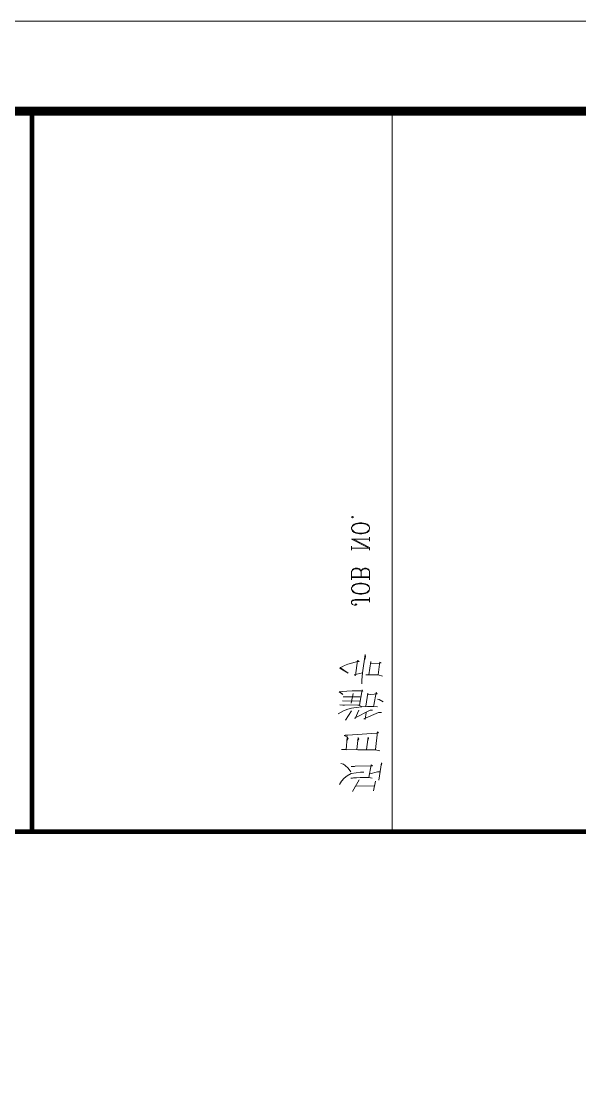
# Model space of a CAD drawing. Extents: x 1332633 to 1595679, y 264824 to 640777.
# Drawn here: x 1578069 to 1581172, y 322038 to 327899 of the extents above; entities that cross this region are included whole.
import ezdxf
from ezdxf.enums import TextEntityAlignment as Align

# ---------------------------------------------------------------- set-up
doc = ezdxf.new("R2010")
doc.units = 0
doc.header["$LTSCALE"] = 1000
doc.header["$MEASUREMENT"] = 0
doc.layers.add('_公共_图框', color=4, linetype='CONTINUOUS', lineweight=5)
doc.layers.add('A-Wall(建筑墙)', color=255, linetype='CONTINUOUS')
doc.styles.add('图框文字', font='SIMKAI.TTF')

# ---------------------------------------------------------------- blocks, each defined once
blk = doc.blocks.new('qqwqw')
at = {"layer": '_公共_图框'}
for p, q in [((-4500, 14150), (-500, 14150)), ((-4214, 14076.5), (-4166.7, 14084.6)), ((-4179.2, 14025.6), (-4168.3, 14068.7)), ((-4168.3, 14068.7), (-4168.3, 14082.5)), ((-4166.7, 14084.6), (-4117.8, 14090.3)), ((-4121, 14092.4), (-4129, 14090.3)), ((-4117.8, 14090.3), (-4121, 14092.4)), ((-4050.3, 14082.5), (-4045.6, 14057)), ((-4044, 14057), (-3946.3, 14068.7)), ((-3951, 14074.7), (-3952.5, 14062.7)), ((-3946.3, 14068.7), (-3951, 14074.7)), ((-3839.2, 14074.7), (-3874.1, 13993.9)), ((-3837.7, 14090.3), (-3839.2, 14074.7)), ((-3807.8, 14068.7), (-3804.7, 14049)), ((-3779.4, 14100.2), (-3765.4, 14078.6)), ((-3765.4, 14078.6), (-3763.9, 14068.7)), ((-3636.2, 14096.3), (-3630, 14072.6)), ((-3570.2, 14080.7), (-3630, 14072.6)), ((-3630, 14072.6), (-3630, 14003.7)), ((-3559.3, 14082.5), (-3570.2, 14080.7)), ((-3567.1, 14031.3), (-3564, 14080.7)), ((-3564, 14080.7), (-3562.4, 14088.5)), ((-3562.4, 14088.5), (-3559.3, 14082.5)), ((-4273.8, 14047.2), (-4218.7, 14057)), ((-4245.4, 14053.1), (-4247, 13946.8)), ((-4218.7, 14057), (-4245.4, 14053.1)), ((-4202.8, 14039.4), (-4199.7, 14023.5)), ((-4199.7, 14021.4), (-4202.8, 14039.4)), ((-4129, 14033.4), (-4199.7, 14021.4)), ((-4199.7, 14023.5), (-4199.7, 13972.3)), ((-4136.8, 13944.8), (-4135.2, 14041.2)), ((-4135.2, 14041.2), (-4129, 14033.4)), ((-4045.6, 14057), (-4045.6, 13960.6)), ((-4044, 14007.6), (-3976.2, 14017.5)), ((-3982.4, 14019.6), (-3996.7, 14013.6)), ((-3976.2, 14017.5), (-3982.4, 14019.6)), ((-3952.5, 14062.7), (-3963.7, 13903.4)), ((-3825.2, 14027.4), (-3869.1, 13940.9)), ((-3825.2, 14041.2), (-3825.2, 14027.4)), ((-3804.7, 14013.6), (-3807.8, 13982.2)), ((-3804.7, 14049), (-3804.7, 14013.6)), ((-3730.8, 14015.7), (-3803.1, 14003.7)), ((-3800, 14047.2), (-3798.4, 14049)), ((-3798.4, 14049), (-3727.5, 14060.9)), ((-3734, 14066.9), (-3740.2, 14015.7)), ((-3740.2, 14015.7), (-3730.8, 14015.7)), ((-3727.5, 14060.9), (-3734, 14066.9)), ((-3630, 14021.4), (-3554.4, 14031.3)), ((-3630, 14003.7), (-3630, 14021.4)), ((-3554.4, 14031.3), (-3567.1, 14031.3)), ((-3226.6, 14025.3), (-3200.1, 14025.3)), ((-3215.2, 14025.3), (-3215.2, 13944.2)), ((-3211.6, 14025.3), (-3211.6, 13944.2)), ((-3173.4, 14011), (-3177.3, 14001.4)), ((-3165.8, 14020.4), (-3173.4, 14011)), ((-3169.5, 14011), (-3173.4, 14001.4)), ((-3161.9, 14020.4), (-3169.5, 14011)), ((-3154.4, 14025.3), (-3165.8, 14020.4)), ((-3154.4, 14025.3), (-3161.9, 14020.4)), ((-3146.8, 14025.3), (-3154.4, 14025.3)), ((-3135.4, 14020.4), (-3146.8, 14025.3)), ((-3139.1, 14020.4), (-3146.8, 14025.3)), ((-3131.5, 14011), (-3139.1, 14020.4)), ((-3127.6, 14011), (-3135.4, 14020.4)), ((-3127.6, 14001.4), (-3131.5, 14011)), ((-3124, 14001.4), (-3127.6, 14011)), ((-3101.1, 14025.3), (-3055.4, 14025.3)), ((-3089.7, 14025.3), (-3089.7, 13925.3)), ((-3085.8, 14025.3), (-3085.8, 13925.3)), ((-3055.4, 14025.3), (-3043.9, 14020.4)), ((-3055.4, 14025.3), (-3047.8, 14020.4)), ((-3047.8, 14020.4), (-3043.9, 14015.7)), ((-3043.9, 14020.4), (-3040, 14015.7)), ((-3043.9, 14015.7), (-3040, 14006.3)), ((-3040, 14015.7), (-3036.4, 14006.3)), ((-2937.4, 14025.3), (-2922, 14025.3)), ((-2925.9, 14025.3), (-2925.9, 13925.3)), ((-2922, 14025.3), (-2876.6, 13934.9)), ((-2922, 14015.7), (-2876.6, 13925.3)), ((-2887.7, 14025.3), (-2865.1, 14025.3)), ((-2876.6, 13925.3), (-2876.6, 14025.3)), ((-2838.3, 14011), (-2842.2, 14001.4)), ((-2830.8, 14020.4), (-2838.3, 14011)), ((-2834.5, 14011), (-2838.3, 14001.4)), ((-2826.9, 14020.4), (-2834.5, 14011)), ((-2819.4, 14025.3), (-2830.8, 14020.4)), ((-2819.4, 14025.3), (-2826.9, 14020.4)), ((-2811.6, 14025.3), (-2819.4, 14025.3)), ((-2800.4, 14020.4), (-2811.6, 14025.3)), ((-2804, 14020.4), (-2811.6, 14025.3)), ((-2796.5, 14011), (-2804, 14020.4)), ((-2792.6, 14011), (-2800.4, 14020.4)), ((-2792.6, 14001.4), (-2796.5, 14011)), ((-2789, 14001.4), (-2792.6, 14011)), ((-4276.9, 13931), (-4212.4, 13966.3)), ((-4202.8, 13931), (-4201.3, 13952.5)), ((-4199.7, 13972.3), (-4201.3, 13934.9)), ((-4177.6, 13923.2), (-4172.9, 13950.7)), ((-4172.9, 13950.7), (-4169.8, 13974.4)), ((-4169.8, 13974.4), (-4169.8, 13993.9)), ((-4045.6, 13960.6), (-4044, 13895.6)), ((-4044, 13954.6), (-3977.8, 13962.4)), ((-3984, 13964.5), (-3995.2, 13958.5)), ((-3977.8, 13962.4), (-3984, 13964.5)), ((-3875.6, 13999.9), (-3837.7, 14005.8)), ((-3874.1, 13993.9), (-3875.6, 13999.9)), ((-3872.5, 13944.8), (-3825.2, 13964.5)), ((-3810.9, 13950.7), (-3814, 13925)), ((-3807.8, 13982.2), (-3810.9, 13950.7)), ((-3804.7, 13980.1), (-3798.4, 13964.5)), ((-3798.4, 13964.5), (-3798.4, 13960.6)), ((-3798.4, 13960.6), (-3795.3, 13860)), ((-3796.9, 13968.4), (-3713.4, 13984)), ((-3774.8, 13968.4), (-3773.2, 13873.8)), ((-3751.1, 13972.3), (-3751.1, 13878)), ((-3719.7, 13988.2), (-3718.1, 13978.3)), ((-3713.4, 13984), (-3719.7, 13988.2)), ((-3718.1, 13978.3), (-3718.1, 13928.9)), ((-3678.9, 13982.2), (-3658.3, 13982.2)), ((-3658.3, 13982.2), (-3617.5, 13986.1)), ((-3633.1, 13946.8), (-3549.7, 13958.5)), ((-3619.1, 13986.1), (-3630, 13938.8)), ((-3617.5, 13986.1), (-3516.7, 13999.9)), ((-3554.4, 13958.5), (-3564, 13925)), ((-3554.4, 13966.3), (-3554.4, 13958.5)), ((-3549.7, 13958.5), (-3554.4, 13966.3)), ((-3527.6, 14001.9), (-3543.5, 13998)), ((-3516.7, 13999.9), (-3527.6, 14001.9)), ((-3242, 13949.2), (-3238.1, 13953.8)), ((-3238.1, 13953.8), (-3234.2, 13949.2)), ((-3177.3, 14001.4), (-3180.9, 13982.4)), ((-3180.9, 13982.4), (-3180.9, 13968.1)), ((-3180.9, 13968.1), (-3177.3, 13949.2)), ((-3173.4, 14001.4), (-3177.3, 13982.4)), ((-3177.3, 13982.4), (-3177.3, 13968.1)), ((-3177.3, 13968.1), (-3173.4, 13949.2)), ((-3124, 13982.4), (-3127.6, 14001.4)), ((-3127.6, 13949.2), (-3124, 13968.1)), ((-3120.1, 13982.4), (-3124, 14001.4)), ((-3124, 13968.1), (-3124, 13982.4)), ((-3124, 13949.2), (-3120.1, 13968.1)), ((-3120.1, 13968.1), (-3120.1, 13982.4)), ((-3055.4, 13977.8), (-3085.8, 13977.8)), ((-3043.9, 13982.4), (-3055.4, 13977.8)), ((-3047.8, 13982.4), (-3055.4, 13977.8)), ((-3055.4, 13977.8), (-3043.9, 13972.8)), ((-3055.4, 13977.8), (-3047.8, 13972.8)), ((-3043.9, 13987.1), (-3047.8, 13982.4)), ((-3047.8, 13972.8), (-3043.9, 13968.1)), ((-3040, 13996.7), (-3043.9, 13987.1)), ((-3040, 13987.1), (-3043.9, 13982.4)), ((-3043.9, 13972.8), (-3040, 13968.1)), ((-3043.9, 13968.1), (-3040, 13958.5)), ((-3040, 14006.3), (-3040, 13996.7)), ((-3036.4, 13996.7), (-3040, 13987.1)), ((-3040, 13968.1), (-3036.4, 13958.5)), ((-3040, 13958.5), (-3040, 13944.2)), ((-3036.4, 14006.3), (-3036.4, 13996.7)), ((-3036.4, 13958.5), (-3036.4, 13944.2)), ((-2842.2, 14001.4), (-2845.9, 13982.4)), ((-2845.9, 13982.4), (-2845.9, 13968.1)), ((-2845.9, 13968.1), (-2842.2, 13949.2)), ((-2838.3, 14001.4), (-2842.2, 13982.4)), ((-2842.2, 13982.4), (-2842.2, 13968.1)), ((-2842.2, 13968.1), (-2838.3, 13949.2)), ((-2789, 13982.4), (-2792.6, 14001.4)), ((-2792.6, 13949.2), (-2789, 13968.1)), ((-2785.1, 13982.4), (-2789, 14001.4)), ((-2789, 13968.1), (-2789, 13982.4)), ((-2789, 13949.2), (-2785.1, 13968.1)), ((-2785.1, 13968.1), (-2785.1, 13982.4)), ((-4247, 13946.8), (-4276.9, 13931)), ((-4201.3, 13934.9), (-4202.8, 13921.1)), ((-4202.8, 13921.1), (-4202.8, 13931)), ((-4202.8, 13883.7), (-4190.3, 13901.3)), ((-4190.3, 13901.3), (-4177.6, 13923.2)), ((-4168.3, 13921.1), (-4147.7, 13905.5)), ((-4147.7, 13905.5), (-4132.1, 13889.7)), ((-4138.4, 13940.9), (-4136.8, 13944.8)), ((-4138.4, 13923.2), (-4138.4, 13940.9)), ((-4045.6, 13895.6), (-3974.6, 13901.3)), ((-4044, 13869.9), (-4045.6, 13895.6)), ((-4044, 13895.6), (-4044, 13869.9)), ((-3982.4, 13905.5), (-3995.2, 13899.5)), ((-3974.6, 13901.3), (-3982.4, 13905.5)), ((-3965.3, 13883.7), (-3976.2, 13903.4)), ((-3963.7, 13903.4), (-3963.7, 13889.7)), ((-3828.3, 13925), (-3881.8, 13891.7)), ((-3869.1, 13940.9), (-3872.5, 13944.8)), ((-3820.5, 13903.4), (-3829.9, 13879.8)), ((-3814, 13925), (-3820.5, 13903.4)), ((-3785.7, 13923.2), (-3732.4, 13933.1)), ((-3719.7, 13899.5), (-3721.2, 13875.9)), ((-3718.1, 13928.9), (-3719.7, 13899.5)), ((-3630, 13938.8), (-3633.1, 13946.8)), ((-3620.6, 13905.5), (-3590.8, 13863.9)), ((-3592.3, 13860), (-3620.6, 13905.5)), ((-3570.2, 13903.4), (-3578, 13885.8)), ((-3564, 13925), (-3570.2, 13903.4)), ((-3242, 13939.6), (-3242, 13949.2)), ((-3238.1, 13929.9), (-3242, 13939.6)), ((-3234.2, 13949.2), (-3238.1, 13944.2)), ((-3230.5, 13925.3), (-3238.1, 13929.9)), ((-3223, 13925.3), (-3230.5, 13925.3)), ((-3215.2, 13929.9), (-3223, 13925.3)), ((-3219.1, 13929.9), (-3223, 13925.3)), ((-3215.2, 13944.2), (-3219.1, 13929.9)), ((-3211.6, 13944.2), (-3215.2, 13929.9)), ((-3177.3, 13949.2), (-3173.4, 13939.6)), ((-3173.4, 13949.2), (-3169.5, 13939.6)), ((-3173.4, 13939.6), (-3165.8, 13929.9)), ((-3169.5, 13939.6), (-3161.9, 13929.9)), ((-3165.8, 13929.9), (-3154.4, 13925.3)), ((-3161.9, 13929.9), (-3154.4, 13925.3)), ((-3154.4, 13925.3), (-3146.8, 13925.3)), ((-3146.8, 13925.3), (-3135.4, 13929.9)), ((-3146.8, 13925.3), (-3139.1, 13929.9)), ((-3139.1, 13929.9), (-3131.5, 13939.6)), ((-3135.4, 13929.9), (-3127.6, 13939.6)), ((-3131.5, 13939.6), (-3127.6, 13949.2)), ((-3127.6, 13939.6), (-3124, 13949.2)), ((-3055.4, 13925.3), (-3101.1, 13925.3)), ((-3043.9, 13929.9), (-3055.4, 13925.3)), ((-3047.8, 13929.9), (-3055.4, 13925.3)), ((-3043.9, 13934.9), (-3047.8, 13929.9)), ((-3040, 13944.2), (-3043.9, 13934.9)), ((-3040, 13934.9), (-3043.9, 13929.9)), ((-3036.4, 13944.2), (-3040, 13934.9)), ((-2937.4, 13925.3), (-2914.5, 13925.3)), ((-2842.2, 13949.2), (-2838.3, 13939.6)), ((-2838.3, 13949.2), (-2834.5, 13939.6)), ((-2838.3, 13939.6), (-2830.8, 13929.9)), ((-2834.5, 13939.6), (-2826.9, 13929.9)), ((-2830.8, 13929.9), (-2819.4, 13925.3)), ((-2826.9, 13929.9), (-2819.4, 13925.3)), ((-2819.4, 13925.3), (-2811.6, 13925.3)), ((-2811.6, 13925.3), (-2800.4, 13929.9)), ((-2811.6, 13925.3), (-2804, 13929.9)), ((-2804, 13929.9), (-2796.5, 13939.6)), ((-2800.4, 13929.9), (-2792.6, 13939.6)), ((-2796.5, 13939.6), (-2792.6, 13949.2)), ((-2792.6, 13939.6), (-2789, 13949.2)), ((-2754.7, 13934.9), (-2758.3, 13929.9)), ((-2758.3, 13929.9), (-2754.7, 13925.3)), ((-2754.7, 13934.9), (-2754.7, 13934.9)), ((-2750.8, 13929.9), (-2754.7, 13934.9)), ((-2754.7, 13925.3), (-2750.8, 13929.9)), ((-4238.9, 13858.2), (-4218.7, 13869.9)), ((-4218.7, 13869.9), (-4202.8, 13883.7)), ((-4132.1, 13889.7), (-4125.6, 13879.8)), ((-4125.6, 13879.8), (-4121, 13866)), ((-3963.7, 13889.7), (-3965.3, 13883.7)), ((-3829.9, 13879.8), (-3845.7, 13850.1)), ((-3798.4, 13875.9), (-3796.9, 13885.8)), ((-3795.3, 13860), (-3798.4, 13875.9)), ((-3738.6, 13875.9), (-3725.9, 13862.1)), ((-3724.3, 13856.1), (-3738.6, 13875.9)), ((-3721.2, 13875.9), (-3724.3, 13856.1)), ((-3589.2, 13862.1), (-3592.3, 13860)), ((-3584.3, 13872), (-3589.2, 13862.1)), ((-3578, 13885.8), (-3584.3, 13872))]:
    blk.add_line(p, q, dxfattribs=at)
blk.add_lwpolyline([(-63075, 0), (0, 0), (0, 29700), (-63075, 29700)], close=True, dxfattribs=at)
at = {"layer": '_公共_图框', "const_width": 50}
blk.add_lwpolyline([(-61825, 500), (-500, 500), (-500, 29200), (-61825, 29200)], close=True, dxfattribs=at)
at = {"layer": '_公共_图框', "const_width": 25}
for points in [[(-4500, 29200), (-4500, 500)], [(-4500, 12150), (-500, 12150)]]:
    blk.add_lwpolyline(points, dxfattribs=at)
at = {"layer": '_公共_图框', "style": '图框文字'}
for tag, height, p in [('建设单位', 250, (-2500, 19150)), ('合作单位', 250, (-2527, 16841.6)), ('项目名称', 250, (-2500, 15150)), ('项目编号', 250, (-2500, 13150)), ('建筑', 175, (-1300, 2800)), ('方案深化', 175, (-1300, 2450)), ('1:100', 175, (-1300, 2100)), ('20090705', 175, (-1300, 1750)), ('图号', 175, (-1300, 1225))]:
    blk.add_attdef(tag, text='', height=height, dxfattribs=at).set_placement(p, align=Align.MIDDLE_CENTER)

msp = doc.modelspace()

# ---------------------------------------------------------------- block references
at = {"layer": 'A-Wall(建筑墙)', "xscale": -1, "rotation": 270}
msp.add_blockref('qqwqw', (1565979, 327899.3, 0), dxfattribs=at)

doc.saveas('drawing.dxf')
